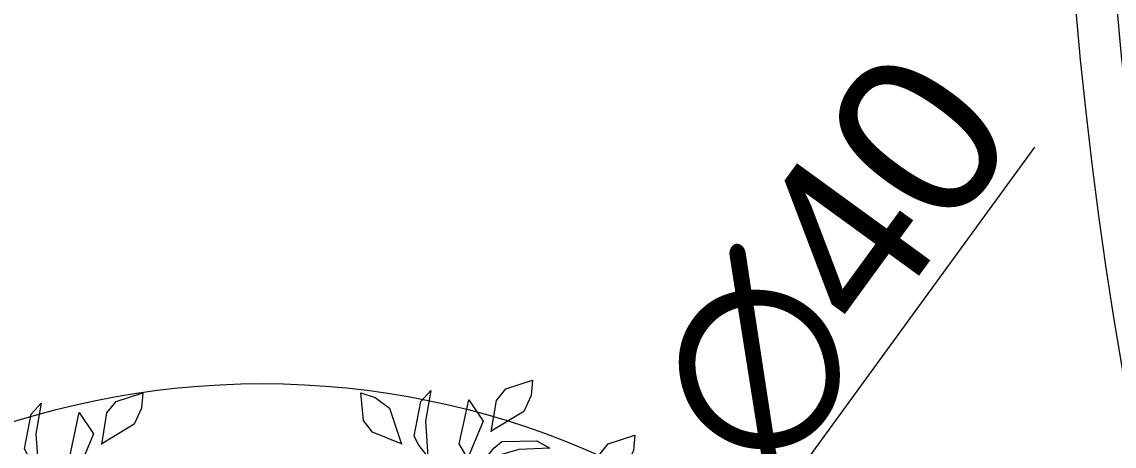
# Model space of a CAD drawing. Header units: millimetres. Extents: x 29001 to 40804, y -8833 to -5892.
# Drawn here: x 29845.22 to 29871.71, y -8564.96 to -8554.66 of the extents above; entities that cross this region are included whole.
import ezdxf

# ---------------------------------------------------------------- set-up
doc = ezdxf.new("R2010")
doc.units = ezdxf.units.MM
doc.layers.get('0').update_dxf_attribs({"lineweight": 0})
doc.layers.get('Defpoints').update_dxf_attribs({"lineweight": 0})
for name, color, linetype, lineweight in [('250', 250, 'Continuous', 0), ('Auto_Tefriş', 32, 'Continuous', 0), ('saksı', 180, 'Continuous', 0), ('wipeout', 254, 'Continuous', 0)]:
    doc.layers.add(name, color=color, linetype=linetype, lineweight=lineweight)
doc.styles.add('AUTOBAN', font='')
doc.styles.get('AUTOBAN').set_extended_font_data('Helvetica Normal Tr')
doc.dimstyles.new('AUTO_DIM_1-20', dxfattribs={"dimtxt": 4, "dimasz": 0.75, "dimexe": 2, "dimexo": 10, "dimgap": 0.2, "dimtad": 1, "dimdec": 0, "dimrnd": 0.5, "dimdsep": 46, "dimtxsty": 'AUTOBAN', "dimblk": 'ARCHTICK', "dimcen": 2, "dimclrd": 256, "dimclre": 256, "dimclrt": 256, "dimadec": 0, "dimazin": 0, "dimtfac": 1, "dimtdec": 0, "dimtix": 1, "dimtofl": 0, "dimtmove": 1, "dimatfit": 3, "dimfxl": 1, "dimtolj": 1, "dimtzin": 0, "dimlwd": -1, "dimlwe": -1, "dimarcsym": 0})

# ---------------------------------------------------------------- blocks, each defined once
blk = doc.blocks.new('Sun köşe')
at = {"linetype": 'Continuous'}
blk.add_wipeout([(-42.093, 15.676), (-47.03, 16.293), (-53.326, 16.663), (-59.375, 16.169), (-63.572, 15.921), (-66.223, 19.81), (-65.912, 23.945), (-66.294, 27.175), (-67.465, 29.336), (-70.857, 33.594), (-71.967, 35.199), (-72.892, 36.742), (-73.755, 38.717), (-74.493, 42.544), (-74.861, 45.259), (-74.551, 47.913), (-74.302, 51.123), (-73.683, 53.715), (-71.335, 57.666), (-68.617, 61.739), (-65.714, 65.381), (-61.885, 68.961), (-59.6, 70.628), (-57.315, 71.924), (-53.796, 73.467), (-49.413, 74.641), (-46.388, 74.949), (-42.376, 75.628), (-38.858, 75.937), (-34.105, 75.752), (-29.6, 74.827), (-26.145, 73.963), (-21.145, 73.901), (-16.948, 73.902), (-14.109, 73.284), (-12.505, 73.038), (-9.866, 71.44), (-8.088, 71.243), (-4.534, 70.65), (0.601, 69.663), (3.958, 68.281), (7.808, 66.207), (11.066, 64.134), (14.521, 62.06), (18.37, 59.591), (20.641, 58.307), (24.984, 55.543), (27.748, 53.37), (29.821, 51.297), (32.781, 48.531), (35.249, 46.26), (36.63, 44.878), (38.407, 43.1), (46.311, 33.412), (46.904, 32.82), (50.653, 27.29), (53.021, 23.537), (55.585, 18.205), (58.247, 12.576), (60.812, 7.836), (62.389, 2.701), (63.768, -2.83), (65.872, -11.856), (67.742, -22.423), (68.033, -29.632), (67.14, -36.446), (66.347, -41.187), (65.751, -45.532), (63.378, -50.47), (60.709, -55.111), (53.198, -63.407), (50.432, -64.79), (45.987, -66.469), (41.542, -67.555), (38.58, -67.753), (34.333, -67.457), (30.68, -65.779), (25.152, -63.211), (21.895, -60.347), (18.539, -57.187), (16.072, -55.311), (14.294, -55.706), (11.923, -56.892), (9.949, -55.114), (10.247, -52.448), (11.928, -48.399), (12.622, -44.547), (11.045, -40.4), (10.158, -36.548), (9.47, -31.512), (9.573, -25.883), (8.194, -19.365), (7.012, -14.625), (4.646, -9.292), (2.377, -4.651), (-3, 1.721), (-7.539, 6.461), (-14.153, 11.3), (-20.57, 14.558), (-29.753, 16.632), (-36.467, 17.224)], dxfattribs=at).dxf.layer = 'wipeout'
at = {"layer": 'Auto_Tefriş'}
for radius in [105.355, 104.355, 95.499]:
    blk.add_arc((-38.349, -31.299), radius, 0, 90, dxfattribs=at)
blk = doc.blocks.new('U1')
at = {"color": 67, "lineweight": 0, "true_color": 0x6c822b}
for points in [[(-2359703.0437, 78423.5513), (-2359703.0277, 78423.6615), (-2359702.9958, 78423.7023), (-2359702.9035, 78423.7342), (-2359702.907, 78423.681), (-2359702.9319, 78423.6242), (-2359703.0437, 78423.5532)], [(-2359701.7141, 78423.517), (-2359701.6751, 78423.5666), (-2359701.6484, 78423.5897), (-2359701.5259, 78423.595), (-2359701.4798, 78423.5702), (-2359701.5881, 78423.5631), (-2359701.723, 78423.5205)]]:
    blk.add_lwpolyline(points, dxfattribs=at)
at = {"layer": '250', "lineweight": 0}
for points in [[(-2359701.6857, 78423.6232), (-2359701.6698, 78423.7335), (-2359701.6378, 78423.7743), (-2359701.5455, 78423.8062), (-2359701.549, 78423.753), (-2359701.5739, 78423.6962), (-2359701.6857, 78423.6252)], [(-2359701.9954, 78423.5737), (-2359702.0996, 78423.613), (-2359702.1326, 78423.653), (-2359702.1439, 78423.75), (-2359702.0927, 78423.7351), (-2359702.0426, 78423.6986), (-2359701.9974, 78423.5741)], [(-2359701.8978, 78423.523), (-2359701.9379, 78423.5719), (-2359701.9547, 78423.6028), (-2359701.9335, 78423.7236), (-2359701.8993, 78423.7634), (-2359701.9157, 78423.6561), (-2359701.9031, 78423.5151)], [(-2359701.7741, 78423.5423), (-2359701.7962, 78423.5791), (-2359701.7667, 78423.7336), (-2359701.7151, 78423.66), (-2359701.7667, 78423.5275)], [(-2359703.2558, 78423.451), (-2359703.2959, 78423.4999), (-2359703.3127, 78423.5309), (-2359703.2915, 78423.6516), (-2359703.2573, 78423.6914), (-2359703.2737, 78423.5841), (-2359703.2611, 78423.4431)], [(-2359703.132, 78423.4703), (-2359703.1541, 78423.5071), (-2359703.1247, 78423.6617), (-2359703.0731, 78423.5881), (-2359703.1247, 78423.4556)], [(-2359701.325, 78423.4384), (-2359701.3091, 78423.5486), (-2359701.2771, 78423.5894), (-2359701.1848, 78423.6214), (-2359701.1883, 78423.5681), (-2359701.2132, 78423.5114), (-2359701.325, 78423.4404)]]:
    blk.add_lwpolyline(points, dxfattribs=at)
blk = doc.blocks.new('_ArchTick')
at = {"color": 0, "linetype": 'ByBlock', "const_width": 0.15}
blk.add_lwpolyline([(-0.5, -0.5), (0.5, 0.5)], dxfattribs=at)
blk = doc.blocks.new('*D149')
at = {"transparency": 16777216}
for p, q in [((724.99, -2235.906), (718.024, -2245.475)), ((706.253, -2263.645), (706.253, -2259.645)), ((704.253, -2261.645), (708.253, -2261.645))]:
    blk.add_line(p, q, dxfattribs=at)
at = {"layer": 'Defpoints', "color": 0, "transparency": 16777216}
for p in [(718.024, -2245.475), (694.482, -2277.814)]:
    blk.add_point(p, dxfattribs=at)
at = {"transparency": 16777216, "xscale": 0.75, "yscale": 0.75, "zscale": 0.75, "rotation": 233.9461711948495}
blk.add_blockref('_ArchTick', (718.024, -2245.475), dxfattribs=at)
at = {"transparency": 16777216, "insert": (720.09, -2238.731), "char_height": 4, "attachment_point": 5, "rotation": 53.9462, "style": 'AUTOBAN'}
blk.add_mtext('\\A1;∅40', dxfattribs=at)
blk = doc.blocks.new('MOBİLYALAR')
at = {"linetype": 'Continuous', "xscale": -1, "rotation": 66.41220874877737}
blk.add_blockref('Sun köşe', (786.954, -2246.182), dxfattribs=at)
at = {"layer": 'saksı'}
blk.add_circle((706.253, -2261.645), 20, dxfattribs=at)
at = {"lineweight": 0, "extrusion": (-7.374e-13, 3.02e-14, -1), "xscale": -6.952506840120365, "yscale": 6.9525068401204, "zscale": 6.952506840120427, "rotation": 1.175259469639318}
blk.add_blockref('U1', (-16391919.403, -883864.344), dxfattribs=at)
dim = blk.add_diameter_dim_2p(p1=(694.482, -2277.814), p2=(718.024, -2245.475), dimstyle='AUTO_DIM_1-20')
dim.commit()
dim.dimension.update_dxf_attribs({"geometry": '*D149', "text_midpoint": (720.09, -2238.731)})

msp = doc.modelspace()

# ---------------------------------------------------------------- block references
at = {"color": 6}
msp.add_blockref('MOBİLYALAR', (29144.792, -6321.799), dxfattribs=at)

doc.saveas('drawing.dxf')
